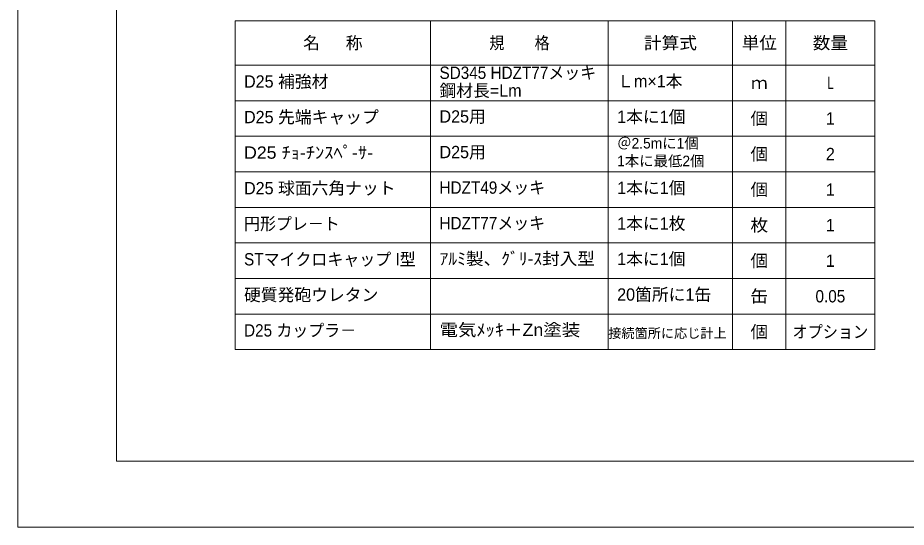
# Model space of a CAD drawing. Units: millimetres at full size, sheet at 1:2; details may follow other scales. Extents: x 1986 to 3668, y 918 to 2106.
# Drawn here: x 1986 to 2486, y 918 to 1205 of the extents above; entities that cross this region are included whole.
import ezdxf
from ezdxf.enums import TextEntityAlignment as Align

# ---------------------------------------------------------------- set-up
doc = ezdxf.new("R2010")
doc.units = ezdxf.units.MM
doc.header["$LTSCALE"] = 2
for name, color, linetype, lineweight in [('7 枠・タイトル', 7, 'Continuous', 13), ('8 数量表', 7, 'Continuous', 13), ('Defpoints_2', 7, 'Continuous', 13)]:
    doc.layers.add(name, color=color, linetype=linetype, lineweight=lineweight)
doc.styles.add('ＭＳ Ｐゴシック', font='')
doc.styles.get('ＭＳ Ｐゴシック').set_extended_font_data('MS PGothic')

msp = doc.modelspace()

# ---------------------------------------------------------------- linework, layer by layer
at = {"layer": '7 枠・タイトル'}
for p, q in [((2041.671, 955.252), (2041.671, 2068.805)), ((3612.367, 955.252), (2041.671, 955.252))]:
    msp.add_line(p, q, dxfattribs=at)
at = {"layer": '8 数量表'}
for p, q in [((2108.354, 1202.966), (2108.354, 1017.966)), ((2108.354, 1202.966), (2468.354, 1202.966)), ((2218.354, 1202.966), (2218.354, 1017.966)), ((2318.354, 1202.966), (2318.354, 1017.966)), ((2388.354, 1202.966), (2388.354, 1017.966)), ((2418.354, 1202.966), (2418.354, 1017.966)), ((2468.354, 1202.966), (2468.354, 1017.966)), ((2108.354, 1177.966), (2468.354, 1177.966)), ((2108.354, 1157.966), (2468.354, 1157.966)), ((2108.354, 1137.966), (2468.354, 1137.966)), ((2108.354, 1117.966), (2468.354, 1117.966)), ((2108.354, 1097.966), (2468.354, 1097.966)), ((2108.354, 1077.966), (2468.354, 1077.966)), ((2108.354, 1057.966), (2468.354, 1057.966)), ((2108.354, 1057.966), (2468.354, 1057.966)), ((2108.354, 1037.966), (2468.354, 1037.966)), ((2108.354, 1037.966), (2468.354, 1037.966)), ((2108.354, 1017.966), (2468.354, 1017.966))]:
    msp.add_line(p, q, dxfattribs=at)
at = {"layer": 'Defpoints_2'}
msp.add_lwpolyline([(1986.019, 918.029), (3668.019, 918.029), (3668.019, 2106.029), (1986.019, 2106.029)], close=True, dxfattribs=at)

# ---------------------------------------------------------------- texts
at = {"layer": '8 数量表', "style": 'ＭＳ Ｐゴシック'}
for s, p in [('名\u3000  称', (2163.354, 1190.466)), ('ｍ', (2403.354, 1167.966)), ('1', (2443.354, 1147.966)), ('2', (2443.354, 1127.966)), ('1', (2443.354, 1107.966)), ('1', (2443.354, 1087.966)), ('1', (2443.354, 1067.966))]:
    msp.add_text(s, height=6.928, dxfattribs=at).set_placement(p, align=Align.MIDDLE_CENTER)
for s, width, p in [('規\u3000\u3000格', 0.9, (2268.354, 1190.466)), ('計算式', 1.05, (2353.354, 1190.466)), ('単位', 1.05, (2403.354, 1190.466)), ('数量', 1.05, (2443.354, 1190.466)), ('Ｌ', 0.65, (2443.354, 1167.966)), ('個', 1.05, (2403.354, 1147.966)), ('個', 1.05, (2403.354, 1127.966)), ('個', 1.05, (2403.354, 1107.966)), ('枚', 1.05, (2403.354, 1087.966)), ('個', 1.05, (2403.354, 1067.966)), ('缶', 1.05, (2403.354, 1047.966)), ('0.05', 0.95, (2443.354, 1047.966)), ('個', 1.05, (2403.354, 1027.966)), ('オプション', 0.9, (2443.354, 1027.966))]:
    msp.add_text(s, height=6.928, dxfattribs=dict(at, width=width)).set_placement(p, align=Align.MIDDLE_CENTER)
for s, width, p in [('SD345 HDZT77メッキ', 0.95, (2223.354, 1168.137)), ('D25 ﾁｮ-ﾁﾝｽﾍﾟ-ｻ-', 1.1, (2113.354, 1123.224)), ('HDZT49メッキ', 0.95, (2223.354, 1103.546)), ('円形プレ－ト', 0.95, (2113.354, 1083.224)), ('HDZT77メッキ', 0.95, (2223.354, 1083.546)), ('STマイクロキャップ I型', 0.95, (2113.354, 1063.224)), ('ｱﾙﾐ製、ｸﾞﾘ-ｽ封入型', 1.05, (2223.354, 1063.546)), ('D25 カップラ－', 0.95, (2113.354, 1023.224)), ('電気ﾒｯｷ＋Zn塗装', 1.1, (2223.354, 1023.546))]:
    msp.add_text(s, height=6.928, dxfattribs=dict(at, width=width)).set_placement(p, align=Align.BOTTOM_LEFT)
for s, height, p in [('D25 補強材', 6.928, (2113.354, 1163.224)), ('Ｌm×1本', 6.928, (2323.354, 1163.386)), ('鋼材長=Lm', 6.928, (2223.354, 1158.137)), ('D25 先端キャップ', 6.928, (2113.354, 1143.224)), ('D25用', 6.928, (2223.354, 1143.546)), ('1本に1個', 6.928, (2323.354, 1143.386)), ('＠2.5mに1個', 5.938, (2323.354, 1129.272)), ('D25用', 6.928, (2223.354, 1123.546)), ('1本に最低2個', 5.938, (2323.354, 1119.327)), ('D25 球面六角ナット', 6.928, (2113.354, 1103.224)), ('1本に1個', 6.928, (2323.354, 1103.386)), ('1本に1枚', 6.928, (2323.354, 1083.386)), ('1本に1個', 6.928, (2323.354, 1063.386)), ('硬質発砲ウレタン', 6.928, (2113.354, 1043.224)), ('20箇所に1缶', 6.928, (2323.354, 1043.386)), ('接続箇所に応じ計上', 5.429, (2318.354, 1022.851))]:
    msp.add_text(s, height=height, dxfattribs=at).set_placement(p, align=Align.BOTTOM_LEFT)

doc.saveas('drawing.dxf')
